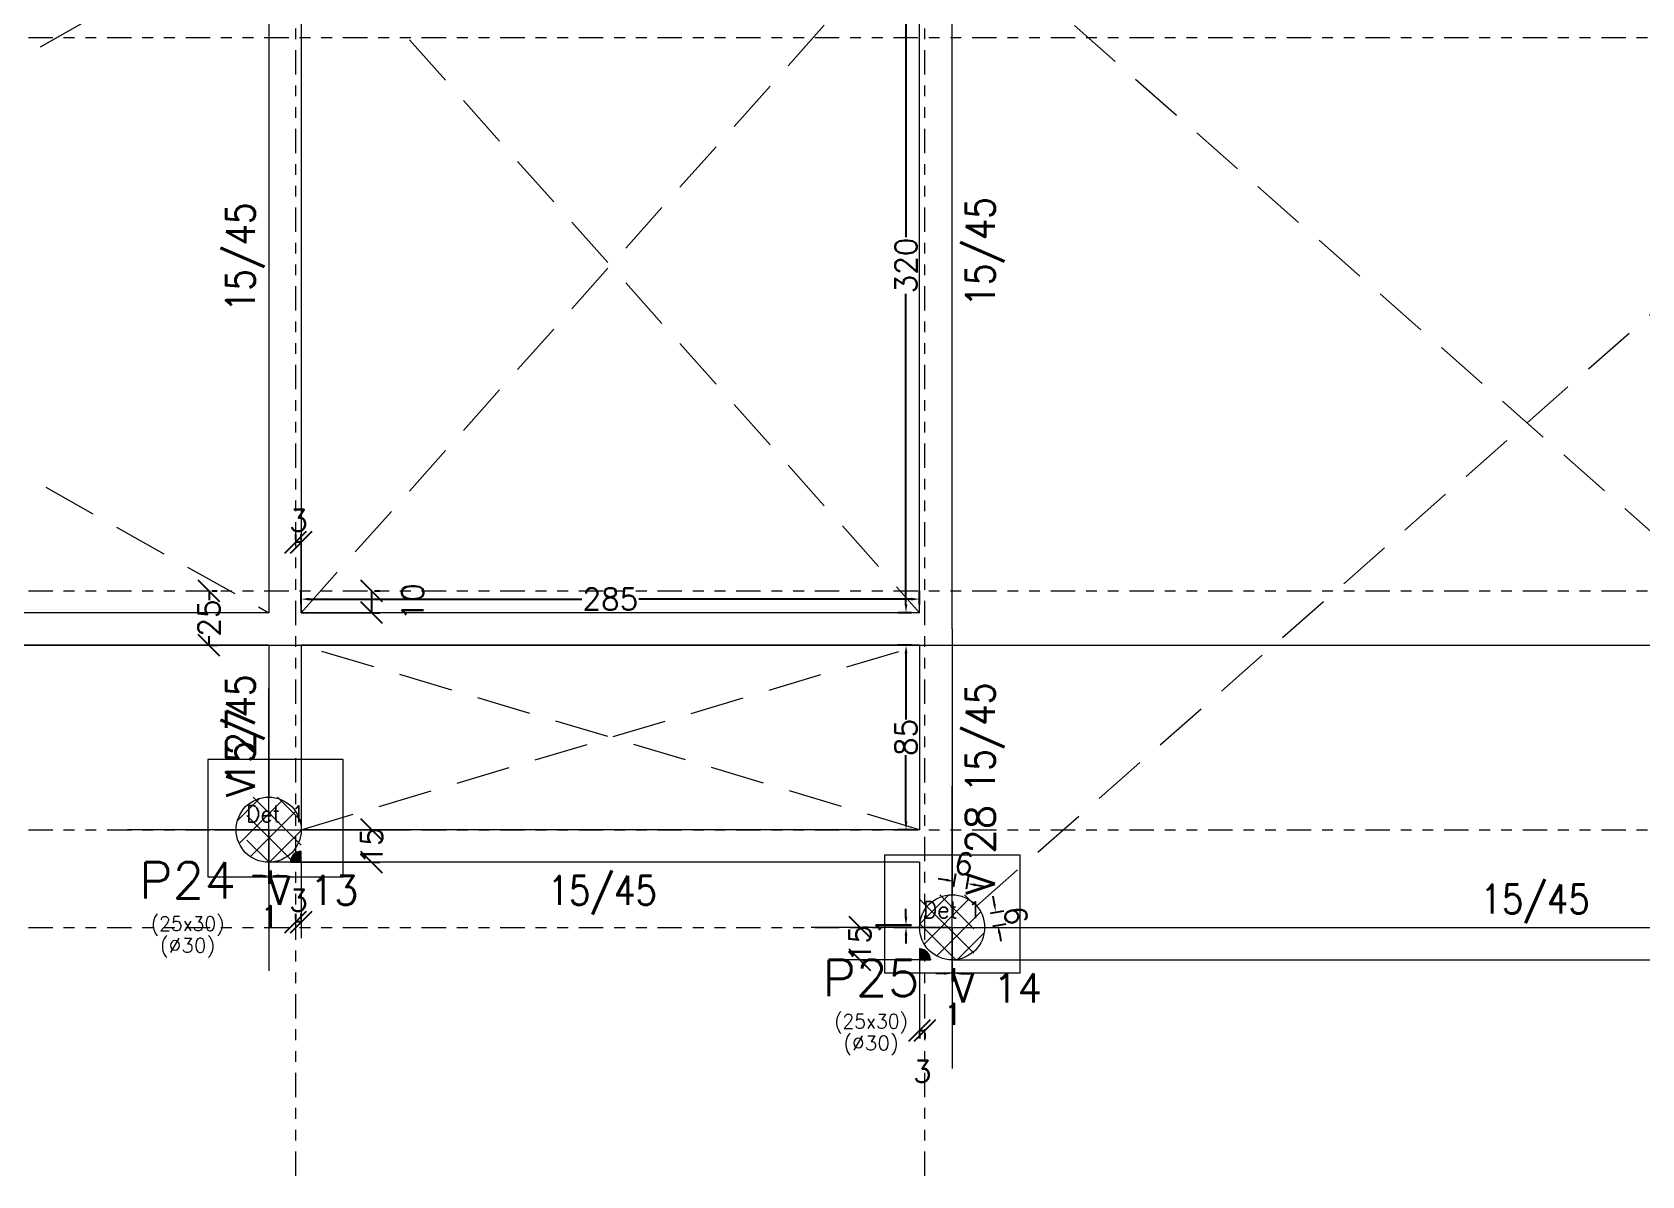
# Model space of a CAD drawing. Header units: metres. Extents: x 0 to 84, y 0 to 59.4.
# Drawn here: x 47.99 to 62.82, y 17 to 27.54 of the extents above; entities that cross this region are included whole.
import ezdxf
from ezdxf.enums import TextEntityAlignment as Align

# ---------------------------------------------------------------- set-up
doc = ezdxf.new("R2010")
doc.units = ezdxf.units.M
doc.linetypes.add('CYPE_RAYAPUNTOPUNTO', pattern=[0.45, 0.225, -0.075, 0, -0.075, 0, -0.075])
doc.linetypes.add('TRAZO_HUECO', pattern=[0.75, 0.5, -0.25])
doc.layers.get('0').update_dxf_attribs({"lineweight": 0})
for name, color, linetype, lineweight in [('COTA_COTAS', 2, 'Continuous', 0), ('COTA_FORMAS', 3, 'CYPE_RAYAPUNTOPUNTO', 0), ('COTA_TEXTO', 2, 'Continuous', 0), ('CSM_AREA', 5, 'Continuous', 0), ('CSM_LINHAS', 1, 'Continuous', 0), ('LJ_SIMB_ABER', 7, 'Continuous', 0), ('PILAR_BETAO', 2, 'Continuous', 20), ('PILAR_DIM', 4, 'Continuous', 20), ('PILAR_EIXOS', 1, 'Continuous', 0), ('PILAR_HACH', 4, 'Continuous', 0), ('PILAR_REF', 3, 'Continuous', 20), ('PONTO_FIXO', 1, 'Continuous', 0), ('VIG_DIM_VIGAS', 3, 'Continuous', 15), ('VIG_FACES', 5, 'Continuous', 9), ('VIG_REF_VIGAS', 3, 'Continuous', 15)]:
    doc.layers.add(name, color=color, linetype=linetype, lineweight=lineweight)
doc.styles.add('CYPETXT', font='', dxfattribs={"height": 0.2})
doc.styles.add('CYPETXT_0.3', font='', dxfattribs={"height": 0.2})
doc.styles.get('CYPETXT').set_extended_font_data('romans')
doc.styles.get('CYPETXT_0.3').set_extended_font_data('romans')
doc.dimstyles.new('cype_arrow', dxfattribs={"dimtxt": 0.18, "dimasz": 0.075, "dimexe": 0.075, "dimexo": 0.075, "dimgap": 0, "dimtad": 0, "dimdec": 4, "dimzin": 0, "dimdsep": 46, "dimtxsty": 'CYPETXT_0.3', "dimcen": 0.09, "dimadec": 0, "dimazin": 0, "dimtfac": 1, "dimtdec": 4, "dimtofl": 0, "dimtmove": 2, "dimatfit": 3, "dimfxl": 1, "dimtolj": 1, "dimtzin": 0, "dimarcsym": 0})
doc.dimstyles.new('cype_oblique', dxfattribs={"dimtxt": 0.18, "dimasz": 0.18, "dimexe": 0.075, "dimexo": 0.075, "dimgap": 0, "dimtad": 0, "dimdec": 4, "dimzin": 0, "dimdsep": 46, "dimtxsty": 'CYPETXT_0.3', "dimblk": 'OBLIQUE', "dimtsz": 0.1, "dimcen": 0.09, "dimadec": 0, "dimazin": 0, "dimtfac": 1, "dimtdec": 4, "dimtofl": 0, "dimtmove": 2, "dimatfit": 3, "dimfxl": 1, "dimtolj": 1, "dimtzin": 0, "dimarcsym": 0})

# ---------------------------------------------------------------- blocks, each defined once
blk = doc.blocks.new('Eixos do pilar')
at = {"layer": 'PILAR_EIXOS'}
for p, q in [((0, -0.5), (0, 0.5)), ((-0.5, 0), (0.5, 0))]:
    blk.add_line(p, q, dxfattribs=at)
blk = doc.blocks.new('*D48')
at = {"layer": 'COTA_TEXTO', "color": 0, "lineweight": -2, "transparency": 16777216}
for p, q in [((56.412, 19.724), (56.338, 19.736)), ((56.477, 19.662), (56.498, 19.785)), ((56.597, 19.642), (56.618, 19.765)), ((56.68, 19.679), (56.754, 19.667))]:
    blk.add_line(p, q, dxfattribs=at)
at = {"layer": 'COTA_TEXTO', "color": 0, "transparency": 16777216}
for points in [[(56.414, 19.736), (56.41, 19.711), (56.486, 19.711)], [(56.682, 19.691), (56.677, 19.667), (56.606, 19.691)]]:
    blk.add_solid(points, dxfattribs=at)
at = {"layer": 'Defpoints', "color": 0, "transparency": 16777216}
for p in [(56.465, 19.588), (56.606, 19.691), (56.585, 19.568)]:
    blk.add_point(p, dxfattribs=at)
at = {"layer": 'COTA_TEXTO', "color": 0, "transparency": 16777216, "insert": (56.574, 19.875), "char_height": 0.2, "attachment_point": 5, "rotation": 350.5377, "style": 'CYPETXT_0.3'}
blk.add_mtext('\\A1;6', dxfattribs=at)
blk = doc.blocks.new('*D49')
at = {"layer": 'COTA_TEXTO', "color": 0, "lineweight": -2, "transparency": 16777216}
for p, q in [((56.819, 19.42), (56.942, 19.441)), ((56.856, 19.502), (56.844, 19.576)), ((56.839, 19.3), (56.962, 19.321)), ((56.901, 19.234), (56.913, 19.16))]:
    blk.add_line(p, q, dxfattribs=at)
at = {"layer": 'COTA_TEXTO', "color": 0, "transparency": 16777216}
for points in [[(56.868, 19.504), (56.844, 19.5), (56.868, 19.428)], [(56.913, 19.237), (56.888, 19.232), (56.888, 19.308)]]:
    blk.add_solid(points, dxfattribs=at)
at = {"layer": 'Defpoints', "color": 0, "transparency": 16777216}
for p in [(56.745, 19.408), (56.888, 19.308), (56.765, 19.288)]:
    blk.add_point(p, dxfattribs=at)
at = {"layer": 'COTA_TEXTO', "color": 0, "transparency": 16777216, "insert": (57.052, 19.397), "char_height": 0.2, "attachment_point": 5, "rotation": 279.4623, "style": 'CYPETXT_0.3'}
blk.add_mtext('\\A1;6', dxfattribs=at)
blk = doc.blocks.new('*D72')
at = {"layer": 'COTA_TEXTO', "color": 0, "lineweight": -2, "transparency": 16777216}
for p, q in [((56.09, 21.888), (55.965, 21.888)), ((56.04, 21.813), (56.04, 21.202)), ((56.04, 20.263), (56.04, 20.874)), ((56.09, 20.188), (55.965, 20.188))]:
    blk.add_line(p, q, dxfattribs=at)
at = {"layer": 'COTA_TEXTO', "color": 0, "transparency": 16777216}
for points in [[(56.028, 21.813), (56.053, 21.813), (56.04, 21.888)], [(56.028, 20.263), (56.053, 20.263), (56.04, 20.188)]]:
    blk.add_solid(points, dxfattribs=at)
at = {"layer": 'Defpoints', "color": 0, "transparency": 16777216}
for p in [(56.04, 21.888), (56.165, 21.888), (56.165, 20.188)]:
    blk.add_point(p, dxfattribs=at)
at = {"layer": 'COTA_TEXTO', "color": 0, "transparency": 16777216, "insert": (56.04, 21.038), "char_height": 0.2, "attachment_point": 5, "rotation": 90, "style": 'CYPETXT_0.3'}
blk.add_mtext('\\A1;85', dxfattribs=at)
blk = doc.blocks.new('*D83')
at = {"layer": 'COTA_TEXTO', "color": 0, "lineweight": -2, "transparency": 16777216}
for p, q in [((50.465, 22.263), (50.465, 22.388)), ((50.54, 22.313), (53.053, 22.313)), ((56.09, 22.313), (53.577, 22.313)), ((56.165, 22.263), (56.165, 22.388))]:
    blk.add_line(p, q, dxfattribs=at)
at = {"layer": 'COTA_TEXTO', "color": 0, "transparency": 16777216}
for points in [[(50.54, 22.325), (50.54, 22.3), (50.465, 22.313)], [(56.09, 22.325), (56.09, 22.3), (56.165, 22.313)]]:
    blk.add_solid(points, dxfattribs=at)
at = {"layer": 'Defpoints', "color": 0, "transparency": 16777216}
for p in [(56.165, 22.313), (50.465, 22.188), (56.165, 22.188)]:
    blk.add_point(p, dxfattribs=at)
at = {"layer": 'COTA_TEXTO', "color": 0, "transparency": 16777216, "insert": (53.315, 22.313), "char_height": 0.2, "attachment_point": 5, "style": 'CYPETXT_0.3'}
blk.add_mtext('\\A1;285', dxfattribs=at)
blk = doc.blocks.new('*D84')
at = {"layer": 'COTA_TEXTO', "color": 0, "lineweight": -2, "transparency": 16777216}
for p, q in [((56.09, 28.588), (55.965, 28.588)), ((56.04, 28.513), (56.04, 25.648)), ((56.04, 22.263), (56.04, 25.127)), ((56.09, 22.188), (55.965, 22.188))]:
    blk.add_line(p, q, dxfattribs=at)
at = {"layer": 'COTA_TEXTO', "color": 0, "transparency": 16777216}
for points in [[(56.028, 28.513), (56.053, 28.513), (56.04, 28.588)], [(56.028, 22.263), (56.053, 22.263), (56.04, 22.188)]]:
    blk.add_solid(points, dxfattribs=at)
at = {"layer": 'Defpoints', "color": 0, "transparency": 16777216}
for p in [(56.04, 28.588), (56.165, 28.588), (56.165, 22.188)]:
    blk.add_point(p, dxfattribs=at)
at = {"layer": 'COTA_TEXTO', "color": 0, "transparency": 16777216, "insert": (56.04, 25.388), "char_height": 0.2, "attachment_point": 5, "rotation": 90, "style": 'CYPETXT_0.3'}
blk.add_mtext('\\A1;320', dxfattribs=at)
blk = doc.blocks.new('*D139')
at = {"layer": 'COTA_TEXTO', "color": 0, "lineweight": -2, "transparency": 16777216}
for p, q in [((50.09, 19.762895), (50.015, 19.762895)), ((50.165, 19.812895), (50.165, 19.687895)), ((50.185, 19.812895), (50.185, 19.687895)), ((50.26, 19.762895), (50.335, 19.762895))]:
    blk.add_line(p, q, dxfattribs=at)
at = {"layer": 'COTA_TEXTO', "color": 0, "transparency": 16777216}
for points in [[(50.09, 19.775395), (50.09, 19.750395), (50.165, 19.762895)], [(50.26, 19.775395), (50.26, 19.750395), (50.185, 19.762895)]]:
    blk.add_solid(points, dxfattribs=at)
at = {"layer": 'Defpoints', "color": 0, "transparency": 16777216}
for p in [(50.165, 19.887895), (50.185, 19.887895), (50.185, 19.762895)]:
    blk.add_point(p, dxfattribs=at)
at = {"layer": 'COTA_TEXTO', "color": 0, "transparency": 16777216, "insert": (50.175, 19.387895), "char_height": 0.2, "attachment_point": 5, "style": 'CYPETXT_0.3'}
blk.add_mtext('\\A1;1', dxfattribs=at)
blk = doc.blocks.new('*D140')
at = {"layer": 'COTA_TEXTO', "color": 0, "lineweight": -2, "transparency": 16777216}
for p, q in [((56.04, 19.382895), (56.04, 19.457895)), ((56.09, 19.307895), (55.965, 19.307895)), ((56.09, 19.287895), (55.965, 19.287895)), ((56.04, 19.212895), (56.04, 19.137895))]:
    blk.add_line(p, q, dxfattribs=at)
at = {"layer": 'COTA_TEXTO', "color": 0, "transparency": 16777216}
for points in [[(56.0275, 19.382895), (56.0525, 19.382895), (56.04, 19.307895)], [(56.0275, 19.212895), (56.0525, 19.212895), (56.04, 19.287895)]]:
    blk.add_solid(points, dxfattribs=at)
at = {"layer": 'Defpoints', "color": 0, "transparency": 16777216}
for p in [(56.165, 19.307895), (56.04, 19.287895), (56.165, 19.287895)]:
    blk.add_point(p, dxfattribs=at)
at = {"layer": 'COTA_TEXTO', "color": 0, "transparency": 16777216, "insert": (55.865, 19.297895), "char_height": 0.2, "attachment_point": 5, "rotation": 90, "style": 'CYPETXT_0.3'}
blk.add_mtext('\\A1;1', dxfattribs=at)
blk = doc.blocks.new('*D141')
at = {"layer": 'COTA_TEXTO', "color": 0, "lineweight": -2, "transparency": 16777216}
for p, q in [((56.39, 18.862895), (56.315, 18.862895)), ((56.465, 18.912895), (56.465, 18.787895)), ((56.485, 18.912895), (56.485, 18.787895)), ((56.56, 18.862895), (56.635, 18.862895))]:
    blk.add_line(p, q, dxfattribs=at)
at = {"layer": 'COTA_TEXTO', "color": 0, "transparency": 16777216}
for points in [[(56.39, 18.875395), (56.39, 18.850395), (56.465, 18.862895)], [(56.56, 18.875395), (56.56, 18.850395), (56.485, 18.862895)]]:
    blk.add_solid(points, dxfattribs=at)
at = {"layer": 'Defpoints', "color": 0, "transparency": 16777216}
for p in [(56.465, 18.987895), (56.485, 18.987895), (56.485, 18.862895)]:
    blk.add_point(p, dxfattribs=at)
at = {"layer": 'COTA_TEXTO', "color": 0, "transparency": 16777216, "insert": (56.475, 18.487895), "char_height": 0.2, "attachment_point": 5, "style": 'CYPETXT_0.3'}
blk.add_mtext('\\A1;1', dxfattribs=at)
blk = doc.blocks.new('*D147')
at = {"layer": 'COTA_COTAS', "color": 0, "lineweight": -2, "transparency": 16777216}
for p, q in [((49.715, 22.288), (49.515, 22.488)), ((49.615, 22.388), (49.615, 22.304)), ((49.64, 22.388), (49.69, 22.388)), ((49.715, 21.788), (49.515, 21.988)), ((49.615, 21.888), (49.615, 21.972)), ((49.64, 21.888), (49.69, 21.888))]:
    blk.add_line(p, q, dxfattribs=at)
at = {"layer": 'Defpoints', "color": 0, "transparency": 16777216}
for p in [(49.565, 22.388), (49.615, 22.388), (49.565, 21.888)]:
    blk.add_point(p, dxfattribs=at)
at = {"layer": 'COTA_COTAS', "color": 0, "transparency": 16777216, "insert": (49.615, 22.138), "char_height": 0.2, "attachment_point": 5, "rotation": 90, "style": 'CYPETXT_0.3'}
blk.add_mtext('\\A1;25', dxfattribs=at)
blk = doc.blocks.new('_OBLIQUE')
at = {"color": 0, "linetype": 'ByBlock', "lineweight": -2}
blk.add_line((-0.5, -0.5), (0.5, 0.5), dxfattribs=at)
blk = doc.blocks.new('*D150')
at = {"layer": 'COTA_COTAS', "color": 0, "lineweight": -2, "transparency": 16777216}
for p, q in [((50.315, 22.737895), (50.515, 22.937895)), ((50.365, 22.737895), (50.565, 22.937895)), ((50.415, 22.862895), (50.415, 22.912895)), ((50.465, 22.862895), (50.465, 22.912895)), ((50.465, 22.837895), (50.415, 22.837895))]:
    blk.add_line(p, q, dxfattribs=at)
at = {"layer": 'Defpoints', "color": 0, "transparency": 16777216}
for p in [(50.415, 22.837895), (50.415, 22.787895), (50.465, 22.787895)]:
    blk.add_point(p, dxfattribs=at)
at = {"layer": 'COTA_COTAS', "color": 0, "transparency": 16777216, "insert": (50.44, 23.037895), "char_height": 0.2, "attachment_point": 5, "style": 'CYPETXT_0.3'}
blk.add_mtext('\\A1;3', dxfattribs=at)
blk = doc.blocks.new('*D151')
at = {"layer": 'COTA_COTAS', "color": 0, "lineweight": -2, "transparency": 16777216}
for p, q in [((51.215, 22.288), (51.015, 22.488)), ((51.215, 22.088), (51.015, 22.288)), ((51.115, 22.188), (51.115, 22.388)), ((51.14, 22.388), (51.19, 22.388)), ((51.14, 22.188), (51.19, 22.188))]:
    blk.add_line(p, q, dxfattribs=at)
at = {"layer": 'Defpoints', "color": 0, "transparency": 16777216}
for p in [(51.065, 22.388), (51.115, 22.388), (51.065, 22.188)]:
    blk.add_point(p, dxfattribs=at)
at = {"layer": 'COTA_COTAS', "color": 0, "transparency": 16777216, "insert": (51.493, 22.288), "char_height": 0.2, "attachment_point": 5, "rotation": 90, "style": 'CYPETXT_0.3'}
blk.add_mtext('\\A1;10', dxfattribs=at)
blk = doc.blocks.new('Ponto fixo Cantos')
at = {"layer": 'PONTO_FIXO'}
h = blk.add_hatch(color=256, dxfattribs=at)
edge = h.paths.add_edge_path(flags=0)
edge.add_line((0, 0), (0.001, 0))
edge.add_arc((0, 0), 0.001, 0, 90)
edge.add_line((0, 0.001), (0, 0))
for p, q in [((0, 0.001), (0, 0)), ((0, 0), (0.001, 0))]:
    blk.add_line(p, q, dxfattribs=at)
blk.add_arc((0, 0), 0.001, 0, 90, dxfattribs=at)
blk = doc.blocks.new('*D173')
at = {"layer": 'COTA_COTAS', "color": 0, "lineweight": -2, "transparency": 16777216}
for p, q in [((56.065, 18.238), (56.265, 18.438)), ((56.115, 18.238), (56.315, 18.438)), ((56.165, 18.338), (56.215, 18.338)), ((56.165, 18.313), (56.165, 18.263)), ((56.215, 18.313), (56.215, 18.263))]:
    blk.add_line(p, q, dxfattribs=at)
at = {"layer": 'Defpoints', "color": 0, "transparency": 16777216}
for p in [(56.165, 18.388), (56.215, 18.388), (56.215, 18.338)]:
    blk.add_point(p, dxfattribs=at)
at = {"layer": 'COTA_COTAS', "color": 0, "transparency": 16777216, "insert": (56.19, 17.96), "char_height": 0.2, "attachment_point": 5, "style": 'CYPETXT_0.3'}
blk.add_mtext('\\A1;3', dxfattribs=at)
blk = doc.blocks.new('*D174')
at = {"layer": 'COTA_COTAS', "color": 0, "lineweight": -2, "transparency": 16777216}
for p, q in [((55.715, 19.188), (55.515, 19.388)), ((55.615, 19.288), (55.615, 19.288)), ((55.64, 19.288), (55.69, 19.288)), ((55.715, 18.888), (55.515, 19.088)), ((55.615, 18.988), (55.615, 18.988)), ((55.64, 18.988), (55.69, 18.988))]:
    blk.add_line(p, q, dxfattribs=at)
at = {"layer": 'Defpoints', "color": 0, "transparency": 16777216}
for p in [(55.565, 19.288), (55.615, 19.288), (55.565, 18.988)]:
    blk.add_point(p, dxfattribs=at)
at = {"layer": 'COTA_COTAS', "color": 0, "transparency": 16777216, "insert": (55.615, 19.138), "char_height": 0.2, "attachment_point": 5, "rotation": 90, "style": 'CYPETXT_0.3'}
blk.add_mtext('\\A1;15', dxfattribs=at)
blk = doc.blocks.new('*D175')
at = {"layer": 'COTA_COTAS', "color": 0, "lineweight": -2, "transparency": 16777216}
for p, q in [((50.315, 19.237895), (50.515, 19.437895)), ((50.365, 19.237895), (50.565, 19.437895)), ((50.415, 19.362895), (50.415, 19.412895)), ((50.465, 19.337895), (50.415, 19.337895)), ((50.465, 19.362895), (50.465, 19.412895))]:
    blk.add_line(p, q, dxfattribs=at)
at = {"layer": 'Defpoints', "color": 0, "transparency": 16777216}
for p in [(50.415, 19.337895), (50.415, 19.287895), (50.465, 19.287895)]:
    blk.add_point(p, dxfattribs=at)
at = {"layer": 'COTA_COTAS', "color": 0, "transparency": 16777216, "insert": (50.44, 19.537895), "char_height": 0.2, "attachment_point": 5, "style": 'CYPETXT_0.3'}
blk.add_mtext('\\A1;3', dxfattribs=at)
blk = doc.blocks.new('*D176')
at = {"layer": 'COTA_COTAS', "color": 0, "lineweight": -2, "transparency": 16777216}
for p, q in [((51.215, 20.088), (51.015, 20.288)), ((51.115, 20.188), (51.115, 20.188)), ((51.14, 20.188), (51.19, 20.188)), ((51.215, 19.788), (51.015, 19.988)), ((51.115, 19.888), (51.115, 19.888)), ((51.14, 19.888), (51.19, 19.888))]:
    blk.add_line(p, q, dxfattribs=at)
at = {"layer": 'Defpoints', "color": 0, "transparency": 16777216}
for p in [(51.065, 20.188), (51.115, 20.188), (51.065, 19.888)]:
    blk.add_point(p, dxfattribs=at)
at = {"layer": 'COTA_COTAS', "color": 0, "transparency": 16777216, "insert": (51.115, 20.038), "char_height": 0.2, "attachment_point": 5, "rotation": 90, "style": 'CYPETXT_0.3'}
blk.add_mtext('\\A1;15', dxfattribs=at)

msp = doc.modelspace()

# ---------------------------------------------------------------- linework, layer by layer
at = {"layer": 'COTA_COTAS'}
for p, q in [((50.465, 22.18789), (50.465, 22.8879)), ((50.465, 22.18789), (51.165, 22.18789)), ((50.165, 21.88789), (49.465, 21.88789)), ((50.465, 19.8879), (50.465, 19.1879)), ((50.465, 19.8879), (51.165, 19.8879)), ((56.165, 18.9879), (55.465, 18.9879)), ((56.165, 18.9879), (56.165, 18.28789))]:
    msp.add_line(p, q, dxfattribs=at)
at = {"layer": 'COTA_FORMAS'}
for p, q in [((50.415, 16.99789), (50.415, 40.9879)), ((56.215, 16.99789), (56.215, 40.9879)), ((2.275, 27.4879), (82.265, 27.4879)), ((2.275, 22.38789), (82.265, 22.38789)), ((2.275, 20.1879), (82.265, 20.1879)), ((2.275, 19.28789), (82.265, 19.28789))]:
    msp.add_line(p, q, dxfattribs=at)
at = {"layer": 'CSM_AREA', "lineweight": 9}
for points in [[(49.603, 19.75389), (50.853, 19.75389), (50.853, 20.8359), (49.603, 20.8359), (49.603, 19.75389)], [(55.843, 18.86989), (57.093, 18.86989), (57.093, 19.9519), (55.843, 19.9519), (55.843, 18.86989)]]:
    msp.add_lwpolyline(points, close=True, dxfattribs=at)
at = {"layer": 'CSM_LINHAS', "lineweight": 9}
for p, q in [((13.7729, 21.88789), (80.265, 21.88789)), ((50.165, 20.1879), (50.165, 21.4879)), ((56.465, 19.28789), (56.465, 20.5879)), ((50.165, 20.1879), (48.865, 20.1879)), ((50.165, 20.1879), (51.465, 20.1879)), ((50.165, 20.1879), (50.165, 18.8879)), ((56.465, 19.28789), (55.165, 19.28789)), ((56.465, 19.28789), (57.765, 19.28789)), ((56.465, 19.28789), (56.465, 17.98789))]:
    msp.add_line(p, q, dxfattribs=at)
at = {"layer": 'LJ_SIMB_ABER', "linetype": 'TRAZO_HUECO'}
for p, q in [((38.90863, 22.25742), (50.165, 28.58789)), ((50.465, 22.18789), (56.165, 28.58789)), ((50.465, 28.58789), (56.165, 22.18789)), ((56.465, 28.58789), (66.93228, 19.40433)), ((56.69246, 19.48746), (67.065, 28.58789)), ((40.265, 27.75556), (50.165, 22.18789)), ((56.165, 20.1879), (50.465, 21.88789)), ((50.465, 20.1879), (56.165, 21.88789))]:
    msp.add_line(p, q, dxfattribs=at)
at = {"layer": 'PILAR_BETAO'}
for centre in [(50.165, 20.1879), (56.465, 19.28789)]:
    msp.add_circle(centre, 0.3, dxfattribs=at)
at = {"layer": 'PILAR_HACH'}
for p, q in [((50.465, 20.04405), (50.02115, 20.4879)), ((50.465, 20.27032), (50.24742, 20.4879)), ((49.87843, 20.27268), (50.08022, 20.47447)), ((49.89573, 20.0637), (50.28919, 20.45717)), ((49.99849, 19.94018), (50.41271, 20.35441)), ((50.39488, 19.8879), (49.965, 20.31777)), ((50.1686, 19.8879), (49.965, 20.0915)), ((50.17387, 19.8893), (50.46359, 20.17902)), ((56.665, 19.27463), (56.35173, 19.58789)), ((56.665, 19.5009), (56.578, 19.58789)), ((56.665, 19.04835), (56.165, 19.54835)), ((56.17075, 19.32423), (56.42867, 19.58214)), ((56.20949, 19.13669), (56.6162, 19.5434)), ((56.49918, 18.9879), (56.165, 19.32208)), ((56.3255, 19.02642), (56.72647, 19.4274)), ((56.52232, 18.99697), (56.75592, 19.23057)), ((56.27291, 18.9879), (56.165, 19.0958))]:
    msp.add_line(p, q, dxfattribs=at)
at = {"layer": 'VIG_FACES'}
for p, q in [((50.165, 28.58789), (50.165, 22.18789)), ((50.465, 28.58789), (50.465, 22.18789)), ((56.165, 22.18789), (56.165, 28.58789)), ((56.465, 22.03789), (56.465, 28.58789)), ((50.165, 22.18789), (38.85861, 22.18789)), ((56.165, 22.18789), (50.465, 22.18789)), ((56.465, 22.03789), (56.465, 19.58789)), ((50.165, 21.88789), (38.635, 21.88789)), ((50.165, 21.88789), (50.165, 20.4879)), ((56.165, 21.88789), (50.465, 21.88789)), ((50.465, 21.88789), (50.465, 20.1879)), ((56.165, 21.88789), (56.165, 20.1879)), ((56.165, 20.1879), (50.465, 20.1879)), ((56.165, 19.8879), (50.165, 19.8879)), ((56.165, 19.8879), (56.165, 19.28789)), ((56.765, 19.28789), (66.915, 19.28789)), ((56.465, 18.9879), (67.215, 18.9879))]:
    msp.add_line(p, q, dxfattribs=at)

# ---------------------------------------------------------------- block references
at = {"layer": 'PILAR_EIXOS', "zscale": 2}
for p in [(50.165, 20.1879), (56.465, 19.28789)]:
    msp.add_blockref('Eixos do pilar', p, dxfattribs=at)
at = {"layer": 'PONTO_FIXO', "xscale": 100, "yscale": 100, "zscale": 100, "rotation": 90}
msp.add_blockref('Ponto fixo Cantos', (50.465, 19.8879), dxfattribs=at)
at = {"layer": 'PONTO_FIXO', "xscale": 100, "yscale": 100, "zscale": 100}
msp.add_blockref('Ponto fixo Cantos', (56.165, 18.9879), dxfattribs=at)

# ---------------------------------------------------------------- texts
at = {"layer": 'CSM_AREA', "style": 'CYPETXT', "width": 0.793147}
for p, p2 in [((49.958, 20.25656), (50.498, 20.25656)), ((56.198, 19.37256), (56.738, 19.37256))]:
    msp.add_text('Det 1', height=0.153333, dxfattribs=at).set_placement(p, p2, align=Align.FIT)
at = {"layer": 'PILAR_DIM', "lineweight": 0, "style": 'CYPETXT'}
for s, width, p, p2 in [('(25x30)', 0.842426, (49.0785, 19.25456), (49.7565, 19.25456)), ('(%%c30)', 0.913343, (49.1615, 19.05456), (49.6735, 19.05456)), ('(25x30)', 0.842426, (55.3785, 18.35456), (56.0565, 18.35456)), ('(%%c30)', 0.913343, (55.4615, 18.15456), (55.9735, 18.15456))]:
    msp.add_text(s, height=0.133333, dxfattribs=dict(at, width=width)).set_placement(p, p2, align=Align.FIT)
at = {"layer": 'PILAR_REF', "style": 'CYPETXT', "width": 0.914221}
for s, p, p2 in [('P24', (48.97, 19.55456), (49.865, 19.55456)), ('P25', (55.27, 18.65456), (56.165, 18.65456))]:
    msp.add_text(s, height=0.333333, dxfattribs=at).set_placement(p, p2, align=Align.FIT)
at = {"layer": 'VIG_DIM_VIGAS', "style": 'CYPETXT', "width": 0.769756}
for p, p2 in [((56.85833, 25.00889), (56.85833, 26.01689)), ((50.03833, 24.95889), (50.03833, 25.96689)), ((50.03833, 20.60889), (50.03833, 21.61689)), ((56.85833, 20.53389), (56.85833, 21.54189))]:
    msp.add_text('15/45', height=0.266667, rotation=90, dxfattribs=at).set_placement(p, p2, align=Align.FIT)
for p, p2 in [((52.736, 19.49456), (53.744, 19.49456)), ((61.336, 19.41456), (62.344, 19.41456))]:
    msp.add_text('15/45', height=0.266667, dxfattribs=at).set_placement(p, p2, align=Align.FIT)
at = {"layer": 'VIG_REF_VIGAS', "style": 'CYPETXT', "width": 0.815779}
for s, p, p2 in [('V 27', (50.03833, 20.4879), (50.03833, 21.3159)), ('V 28', (56.85833, 19.58789), (56.85833, 20.4159))]:
    msp.add_text(s, height=0.266667, rotation=90, dxfattribs=at).set_placement(p, p2, align=Align.FIT)
for s, p, p2 in [('V 13', (50.165, 19.49456), (50.993, 19.49456)), ('V 14', (56.465, 18.59456), (57.293, 18.59456))]:
    msp.add_text(s, height=0.266667, dxfattribs=at).set_placement(p, p2, align=Align.FIT)

# ---------------------------------------------------------------- dimensions: what is measured, and where the dimension line sits
at = {"layer": 'COTA_COTAS'}
for p1, p2, text, picture, middle in [((50.465, 22.78789), (50.415, 22.78789), '3', '*D150', (50.44, 23.03789)), ((49.565, 21.88789), (49.565, 22.38789), '25', '*D147', (49.615, 22.13789)), ((51.065, 22.18789), (51.065, 22.38789), '10', '*D151', (51.49276, 22.28789)), ((51.065, 19.8879), (51.065, 20.1879), '15', '*D176', (51.115, 20.0379)), ((50.465, 19.28789), (50.415, 19.28789), '3', '*D175', (50.44, 19.5379)), ((55.565, 18.9879), (55.565, 19.28789), '15', '*D174', (55.615, 19.13789)), ((56.165, 18.3879), (56.215, 18.3879), '3', '*D173', (56.19, 17.96014))]:
    dim = msp.add_aligned_dim(p1=p1, p2=p2, distance=-0.05, text=text, dimstyle='cype_oblique', dxfattribs=at)
    dim.commit()
    dim.dimension.update_dxf_attribs({"geometry": picture, "text_midpoint": middle})
at = {"layer": 'COTA_TEXTO'}
for p1, p2, distance, text, picture, middle in [((56.165, 22.18789), (56.165, 28.58789), 0.125, '320', '*D84', (56.04, 25.38789)), ((50.465, 22.18789), (56.165, 22.18789), 0.125, '285', '*D83', (53.315, 22.3129)), ((56.165, 20.1879), (56.165, 21.88789), 0.125, '85', '*D72', (56.04, 21.03789)), ((50.165, 19.8879), (50.185, 19.8879), -0.125, '1', '*D139', (50.175, 19.3879)), ((56.465, 19.58789), (56.585, 19.5679), 0.125, '6', '*D48', (56.57447, 19.87472)), ((56.165, 19.30789), (56.165, 19.28789), -0.125, '1', '*D140', (55.865, 19.29789)), ((56.745, 19.40789), (56.765, 19.28789), 0.125, '6', '*D49', (57.05183, 19.39737)), ((56.465, 18.9879), (56.485, 18.9879), -0.125, '1', '*D141', (56.475, 18.4879))]:
    dim = msp.add_aligned_dim(p1=p1, p2=p2, distance=distance, text=text, dimstyle='cype_arrow', dxfattribs=at)
    dim.commit()
    dim.dimension.update_dxf_attribs({"geometry": picture, "text_midpoint": middle})

doc.saveas('drawing.dxf')
